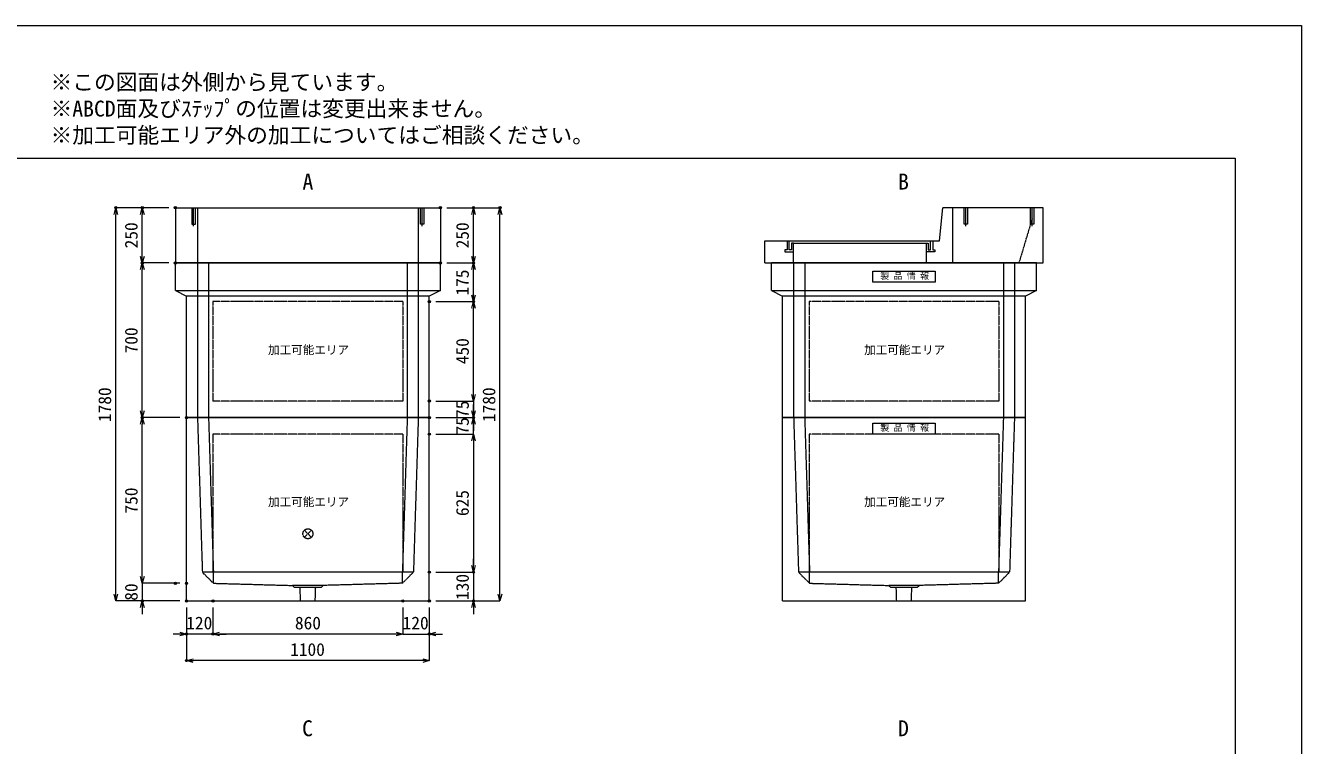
# Model space of a CAD drawing. Units: millimetres, scale not verified. Extents: x -4455 to 4455, y -3150 to 3150.
# Drawn here: x -1324 to 4455, y -109 to 3150 of the extents above; entities that cross this region are included whole.
import ezdxf
from ezdxf.enums import TextEntityAlignment as Align

# ---------------------------------------------------------------- set-up
doc = ezdxf.new("R2010")
doc.units = ezdxf.units.MM
doc.header["$LTSCALE"] = 20
doc.header["$PDMODE"] = 32
doc.header["$PDSIZE"] = 10
doc.linetypes.add('LONG_DASHED1', pattern=[7, 6, -1])
doc.linetypes.add('LONG_DOUBLE_CHAIN', pattern=[21.8, 18, -1, 0.6, -0.6, 0.6, -1])
for name, color, linetype, lineweight in [('0-0_D-TTL', 7, 'Continuous', 9), ('0-1_Defpoints', 7, 'Continuous', 9), ('0-3_D-TTL-TXT', 7, 'Continuous', 9), ('0-4_D-STR-TXT', 7, 'Continuous', 9), ('0-5_D-STR-DIM', 3, 'Continuous', 9), ('0-6_0', 7, 'Continuous', 9), ('0-7_D-STR', 7, 'Continuous', 9), ('0-9_D-STR-STR4', 134, 'LONG_DASHED1', 9), ('0-A_D-STR-STR2', 1, 'LONG_DASHED1', 9), ('0-B_D-STR-STR1', 7, 'LONG_DASHED1', 9), ('0-C_D-STR-STR5', 1, 'LONG_DOUBLE_CHAIN', 9)]:
    doc.layers.add(name, color=color, linetype=linetype, lineweight=lineweight)
doc.styles.add('ＭＳ ゴシック', font='')
doc.styles.get('ＭＳ ゴシック').set_extended_font_data('MS Gothic')

# ---------------------------------------------------------------- blocks, each defined once
blk = doc.blocks.new('A$C4DE05FD1')
at = {"layer": '0-0_D-TTL', "color": 134}
for p, q in [((4000, 76000), (114800, 76000)), ((114800, 76000), (114800, 4000))]:
    blk.add_line(p, q, dxfattribs=at)
at = {"layer": '0-1_Defpoints', "color": 134}
for p, q in [((0, 84000), (118800, 84000)), ((118800, 84000), (118800, 0))]:
    blk.add_line(p, q, dxfattribs=at)
at = {"layer": '0-3_D-TTL-TXT', "style": 'ＭＳ ゴシック'}
for s, p in [('※この図面は外側から見ています。', (43260.9, 79815.7)), ('※ABCD面及びｽﾃｯﾌﾟの位置は変更出来ません。', (43260.9, 78215.7)), ('※加工可能エリア外の加工についてはご相談ください。', (43260.9, 76615.7))]:
    blk.add_text(s, height=962.2, dxfattribs=at).set_placement(p, align=Align.BOTTOM_LEFT)
blk = doc.blocks.new('_Open30')
at = {"layer": '0-6_0'}
blk.add_line((0, 0), (-20, 0), dxfattribs=at)
blk.add_lwpolyline([(-20, 5.36), (0, 0), (-20, -5.36)], dxfattribs=at)
blk = doc.blocks.new('A$C31CA379A')
at = {"layer": '0-4_D-STR-TXT', "style": 'ＭＳ ゴシック'}
for s, p in [('A', (-326.2, -2190.5)), ('B', (35638.7, -2190.5)), ('C', (-351.4, -35190.9)), ('D', (35638.7, -35190.5))]:
    blk.add_text(s, height=962.2, dxfattribs=at).set_placement(p, align=Align.BOTTOM_LEFT)
blk = doc.blocks.new('A$C737D46CD')
at = {"layer": '0-B_D-STR-STR1', "linetype": 'Continuous'}
blk.add_lwpolyline([(-2820, 0), (2820, 0), (2820, -1000), (-2820, -1000)], close=True, dxfattribs=at)
at = {"layer": '0-B_D-STR-STR1', "style": 'ＭＳ ゴシック'}
blk.add_text('製 品 情 報', height=577.3, dxfattribs=at).set_placement((-2149.7, -882.5), align=Align.BOTTOM_LEFT)
blk = doc.blocks.new('A$C1CC521A5')
at = {"layer": '0-7_D-STR'}
for p, q in [((12000, 14000), (-12000, 14000)), ((-12000, 11500), (-12000, 14000)), ((12000, 11500), (12000, 14000)), ((-12000, 11500), (-11000, 11000)), ((-12000, 11500), (12000, 11500)), ((-11000, 0), (-11000, 11000)), ((11000, 11000), (-11000, 11000)), ((12000, 11500), (11000, 11000)), ((11000, 0), (11000, 11000)), ((11000, 0), (-11000, 0))]:
    blk.add_line(p, q, dxfattribs=at)
at = {"layer": '0-7_D-STR', "linetype": 'LONG_DASHED1'}
for p, q in [((-10000, 14000), (-10000, 0)), ((-9000, 14000), (-9000, 0)), ((9000, 14000), (9000, 0)), ((10000, 14000), (10000, 0))]:
    blk.add_line(p, q, dxfattribs=at)
at = {"layer": '0-C_D-STR-STR5'}
for p, q in [((8600, 10500), (8600, 1500)), ((8600, 1500), (-8600, 1500))]:
    blk.add_line(p, q, dxfattribs=at)
blk.add_lwpolyline([(8600, 10500), (-8600, 10500), (-8600, 1529)], dxfattribs=at)
at = {"layer": '0-B_D-STR-STR1'}
blk.add_blockref('A$C737D46CD', (0, 13250), dxfattribs=at)
blk = doc.blocks.new('A$C4E0738D6')
at = {"layer": '0-7_D-STR'}
for p, q in [((12000, 14000), (-12000, 14000)), ((-12000, 11500), (-12000, 14000)), ((12000, 11500), (12000, 14000)), ((-12000, 11500), (-11000, 11000)), ((-12000, 11500), (12000, 11500)), ((-11000, 0), (-11000, 11000)), ((11000, 11000), (-11000, 11000)), ((12000, 11500), (11000, 11000)), ((11000, 0), (11000, 11000)), ((11000, 0), (-11000, 0))]:
    blk.add_line(p, q, dxfattribs=at)
at = {"layer": '0-7_D-STR', "linetype": 'LONG_DASHED1'}
for p, q in [((-10000, 14000), (-10000, 0)), ((-9000, 14000), (-9000, 0)), ((9000, 14000), (9000, 0)), ((10000, 14000), (10000, 0))]:
    blk.add_line(p, q, dxfattribs=at)
at = {"layer": '0-C_D-STR-STR5'}
for p, q in [((8600, 10500), (8600, 1500)), ((8600, 1500), (-8600, 1500))]:
    blk.add_line(p, q, dxfattribs=at)
blk.add_lwpolyline([(8600, 10500), (-8600, 10500), (-8600, 1500)], dxfattribs=at)
blk = doc.blocks.new('A$C531455C1')
at = {"layer": '0-7_D-STR'}
for p, q in [((-11000, 0), (11000, 0)), ((-11000, -16600), (-11000, 0)), ((11000, -16600), (11000, 0)), ((-11000, -16600), (11000, -16600))]:
    blk.add_line(p, q, dxfattribs=at)
at = {"layer": '0-7_D-STR', "linetype": 'LONG_DASHED1'}
for p, q in [((-10000, 0), (-9560, -14000)), ((-9000, 0), (-8560, -14000)), ((9000, 0), (8560, -14000)), ((10000, 0), (9560, -14000)), ((-8560, -15000), (-9560, -14000)), ((9560, -14000), (-9560, -14000)), ((-8560, -15000), (-8560, -14000)), ((-8560, -15000), (-1400, -15200)), ((8560, -15000), (1400, -15200)), ((8560, -15000), (9560, -14000)), ((8560, -15000), (8560, -14000)), ((-1200, -15380), (-1400, -15200)), ((1400, -15200), (-1400, -15200)), ((1200, -15380), (-1200, -15380)), ((-666, -16600), (-705, -15380)), ((666, -16600), (705, -15380)), ((1200, -15380), (1400, -15200))]:
    blk.add_line(p, q, dxfattribs=at)
at = {"layer": '0-C_D-STR-STR5'}
for p, q in [((8600, -1500), (8600, -14000)), ((8600, -14000), (-8600, -14000))]:
    blk.add_line(p, q, dxfattribs=at)
blk.add_lwpolyline([(8600, -1500), (-8600, -1500), (-8600, -14000)], dxfattribs=at)
at = {"layer": '0-B_D-STR-STR1'}
blk.add_blockref('A$C737D46CD', (0, -500), dxfattribs=at)
blk = doc.blocks.new('A$C7CE826D1')
at = {"layer": '0-7_D-STR'}
for p, q in [((-11000, 0), (11000, 0)), ((-11000, -16600), (-11000, 0)), ((11000, -16600), (11000, 0)), ((-11000, -16600), (11000, -16600))]:
    blk.add_line(p, q, dxfattribs=at)
at = {"layer": '0-7_D-STR', "linetype": 'LONG_DASHED1'}
for p, q in [((-10000, 0), (-9560, -14000)), ((-9000, 0), (-8560, -14000)), ((9000, 0), (8560, -14000)), ((10000, 0), (9560, -14000)), ((-8560, -15000), (-9560, -14000)), ((9560, -14000), (-9560, -14000)), ((-8560, -15000), (-8560, -14000)), ((-8560, -15000), (-1400, -15200)), ((8560, -15000), (1400, -15200)), ((8560, -15000), (9560, -14000)), ((8560, -15000), (8560, -14000)), ((-1200, -15380), (-1400, -15200)), ((1400, -15200), (-1400, -15200)), ((1200, -15380), (-1200, -15380)), ((-666, -16600), (-705, -15380)), ((666, -16600), (705, -15380)), ((1200, -15380), (1400, -15200))]:
    blk.add_line(p, q, dxfattribs=at)
at = {"layer": '0-C_D-STR-STR5'}
for p, q in [((8600, -1500), (-8600, -1500)), ((-8600, -1500), (-8600, -14000)), ((8600, -1500), (8600, -14000)), ((8600, -14000), (-8600, -14000))]:
    blk.add_line(p, q, dxfattribs=at)
blk = doc.blocks.new('A$C40681761')
at = {"layer": '0-7_D-STR'}
for p, q in [((-12000, 5000), (12000, 5000)), ((-12000, 5000), (-12000, 0)), ((12000, 5000), (12000, 0)), ((-12000, 0), (12000, 0))]:
    blk.add_line(p, q, dxfattribs=at)
at = {"layer": '0-7_D-STR', "linetype": 'LONG_DASHED1'}
for p, q in [((-10000, 5000), (-10000, 0)), ((10000, 5000), (10000, 0))]:
    blk.add_line(p, q, dxfattribs=at)
at = {"layer": '0-A_D-STR-STR2'}
for p, q in [((-10350, 3340), (-10350, 5000)), ((10350, 3340), (10350, 5000))]:
    blk.add_line(p, q, dxfattribs=at)
for points in [[(-10510, 5000), (-10510, 3500), (-10190, 3500), (-10190, 5000)], [(10510, 5000), (10510, 3500), (10190, 3500), (10190, 5000)]]:
    blk.add_lwpolyline(points, dxfattribs=at)
blk = doc.blocks.new('A$C466D2232')
at = {"layer": '0-7_D-STR'}
for p, q in [((3200, 2000), (3500, 5000)), ((12600, 5000), (3500, 5000)), ((12600, 0), (12600, 5000)), ((-12600, 2000), (3200, 2000)), ((-12600, 0), (-12600, 2000)), ((-12600, 0), (12600, 0))]:
    blk.add_line(p, q, dxfattribs=at)
at = {"layer": '0-7_D-STR', "linetype": 'LONG_DASHED1'}
for p, q in [((4400, 5000), (4400, 0)), ((11600, 4000), (11600, 5000)), ((11600, 4000), (10400, 0)), ((-10000, 0), (-10000, 1800)), ((2000, 1800), (2000, 0))]:
    blk.add_line(p, q, dxfattribs=at)
at = {"layer": '0-9_D-STR-STR4'}
for points in [[(-10600, 2000), (-10600, 1200), (-10800, 1200), (-10800, 1000), (-10000, 1000)], [(-10000, 1800), (-10200, 1800), (-10200, 1200), (-10400, 1200), (-10400, 2000)], [(-10000, 1800), (2000, 1800), (2200, 1800)], [(2600, 2000), (2600, 1200), (2800, 1200), (2800, 1000), (2000, 1000)], [(2200, 1800), (2200, 1200), (2400, 1200), (2400, 2000)]]:
    blk.add_lwpolyline(points, dxfattribs=at)
at = {"layer": '0-A_D-STR-STR2'}
for p, q in [((5595.6, 3340), (5595.6, 5000)), ((11600, 3340), (11600, 5000))]:
    blk.add_line(p, q, dxfattribs=at)
for points in [[(5755.6, 5000), (5755.6, 3500), (5435.6, 3500), (5435.6, 5000)], [(11760, 5000), (11760, 3500), (11440, 3500), (11440, 5000)]]:
    blk.add_lwpolyline(points, dxfattribs=at)
blk = doc.blocks.new('A$C1C640AAB')
at = {"layer": '0-C_D-STR-STR5'}
for p, q in [((-318.2, -318.2), (318.2, 318.2)), ((-318.2, 318.2), (318.2, -318.2))]:
    blk.add_line(p, q, dxfattribs=at)
blk.add_circle((0, 0), 450, dxfattribs=at)

msp = doc.modelspace()

# ---------------------------------------------------------------- linework, layer by layer
at = {"layer": '0-1_Defpoints'}
for p in [(-915, 2325), (-795, 2325), (-645, 2325), (-645, 2325), (555, 2325), (705, 2325), (825, 2325), (-795, 2075), (-645, 2075), (-645, 2075), (555, 2075), (705, 2075), (505, 1900), (705, 1900), (505, 1450), (-795, 1375), (-595, 1375), (505, 1375), (705, 1375), (505, 1300), (505, 675), (705, 675), (-645, 625), (-595, 625), (-795, 545), (-595, 545), (-595, 545), (-475, 545), (385, 545), (505, 545), (505, 545), (705, 545), (-595, 395), (-475, 395), (505, 395), (-595, 275)]:
    msp.add_point(p, dxfattribs=at)
at = {"layer": '0-4_D-STR-TXT', "color": 3}
msp.add_line((2225, 1675.72), (2225.2, 1675.72), dxfattribs=at)
at = {"layer": '0-5_D-STR-DIM'}
for p, q in [((-675, 2325), (-915, 2325)), ((-675, 2325), (-795, 2325)), ((585, 2325), (705, 2325)), ((585, 2325), (825, 2325)), ((-915, 575), (-915, 2295)), ((-795, 2105), (-795, 2295)), ((705, 2105), (705, 2295)), ((825, 575), (825, 2295)), ((-675, 2075), (-795, 2075)), ((-675, 2075), (-795, 2075)), ((-795, 1405), (-795, 2045)), ((585, 2075), (705, 2075)), ((585, 2075), (705, 2075)), ((705, 1930), (705, 2045)), ((535, 1900), (705, 1900)), ((535, 1900), (705, 1900)), ((705, 1480), (705, 1870)), ((705, 1480), (705, 1510)), ((535, 1450), (705, 1450)), ((535, 1450), (705, 1450)), ((705, 1450), (705, 1375)), ((705, 1405), (705, 1435)), ((-625, 1375), (-795, 1375)), ((-625, 1375), (-795, 1375)), ((-795, 655), (-795, 1345)), ((535, 1375), (705, 1375)), ((535, 1375), (705, 1375)), ((705, 1300), (705, 1375)), ((705, 1345), (705, 1315)), ((535, 1300), (705, 1300)), ((535, 1300), (705, 1300)), ((705, 1270), (705, 1240)), ((705, 1270), (705, 705)), ((705, 705), (705, 735)), ((-795, 655), (-795, 685)), ((535, 675), (705, 675)), ((535, 675), (705, 675)), ((705, 675), (705, 545)), ((-625, 625), (-795, 625)), ((-675, 625), (-795, 625)), ((-795, 625), (-795, 545)), ((-625, 545), (-915, 545)), ((-625, 545), (-795, 545)), ((535, 545), (825, 545)), ((535, 545), (705, 545)), ((-795, 515), (-795, 485)), ((-595, 515), (-595, 275)), ((-595, 515), (-595, 395)), ((-475, 515), (-475, 395)), ((-475, 515), (-475, 395)), ((385, 515), (385, 395)), ((385, 515), (385, 395)), ((505, 515), (505, 395)), ((505, 515), (505, 275)), ((705, 515), (705, 485)), ((-625, 395), (-655, 395)), ((-475, 395), (-595, 395)), ((355, 395), (-445, 395)), ((-445, 395), (-415, 395)), ((355, 395), (325, 395)), ((385, 395), (505, 395)), ((535, 395), (565, 395)), ((475, 275), (-565, 275))]:
    msp.add_line(p, q, dxfattribs=at)

# ---------------------------------------------------------------- block references
at = {"layer": '0-0_D-TTL', "xscale": 0.075, "yscale": 0.075}
msp.add_blockref('A$C4DE05FD1', (-4455, -3150), dxfattribs=at)
at = {"layer": '0-4_D-STR-TXT', "xscale": 0.075, "yscale": 0.075}
msp.add_blockref('A$C31CA379A', (-45, 2550), dxfattribs=at)
at = {"layer": '0-5_D-STR-DIM', "xscale": 1.5, "yscale": 1.5}
for p, rotation in [((-915, 2325), 90), ((-795, 2325), 90), ((705, 2325), 90), ((825, 2325), 90), ((-795, 2075), 270), ((705, 2075), 270), ((-795, 2075), 90), ((705, 2075), 90), ((705, 1900), 270), ((705, 1900), 90), ((705, 1450), 270), ((705, 1450), 270), ((-795, 1375), 270), ((705, 1375), 270), ((-795, 1375), 90), ((705, 1375), 90), ((705, 1300), 90), ((705, 1300), 90), ((705, 675), 270), ((705, 675), 270), ((-795, 625), 270), ((-795, 625), 270), ((-915, 545), 270), ((-795, 545), 90), ((705, 545), 90), ((825, 545), 270), ((-475, 395), 180), ((-475, 395), 180), ((505, 395), 180), ((-595, 275), 180)]:
    msp.add_blockref('_Open30', p, dxfattribs=dict(at, rotation=rotation))
for p in [(-595, 395), (385, 395), (385, 395), (505, 275)]:
    msp.add_blockref('_Open30', p, dxfattribs=at)
at = {"layer": '0-7_D-STR', "xscale": 0.05, "yscale": 0.05}
for name, p in [('A$C40681761', (-45, 2075)), ('A$C466D2232', (2655, 2075)), ('A$C4E0738D6', (-45, 1375)), ('A$C1CC521A5', (2655, 1375)), ('A$C7CE826D1', (-45, 1375)), ('A$C531455C1', (2655, 1375))]:
    msp.add_blockref(name, p, dxfattribs=at)
at = {"layer": '0-C_D-STR-STR5', "xscale": 0.05, "yscale": 0.05}
msp.add_blockref('A$C1C640AAB', (-45, 849), dxfattribs=at)

# ---------------------------------------------------------------- texts
at = {"layer": '0-5_D-STR-DIM', "style": 'ＭＳ ゴシック'}
for s, p in [('250', (-798.89, 2141.19)), ('250', (701.11, 2141.19)), ('175', (701.11, 1927.48)), ('700', (-798.89, 1665.59)), ('450', (701.11, 1616.8)), ('1780', (-918.89, 1354.7)), ('1780', (821.11, 1354.7)), ('75', (701.11, 1373.37)), ('75', (701.11, 1298.37)), ('750', (-798.89, 940.59)), ('625', (701.11, 929.16)), ('130', (701.11, 549.2)), ('80', (-798.9, 545.85))]:
    msp.add_text(s, height=57.77, rotation=90, dxfattribs=at).set_placement(p, align=Align.BOTTOM_LEFT)
for s, p in [('120', (-595.8, 398.89)), ('860', (-103.66, 398.9)), ('120', (384.2, 398.89)), ('1100', (-125.3, 278.89))]:
    msp.add_text(s, height=57.77, dxfattribs=at).set_placement(p, align=Align.BOTTOM_LEFT)
at = {"layer": '0-C_D-STR-STR5', "style": 'ＭＳ ゴシック'}
for p in [(-225.47, 1650.44), (2474.53, 1650.44), (-225.47, 962.22), (2474.53, 962.22)]:
    msp.add_text('加工可能エリア', height=38.42, dxfattribs=at).set_placement(p, align=Align.BOTTOM_LEFT)

doc.saveas('drawing.dxf')
